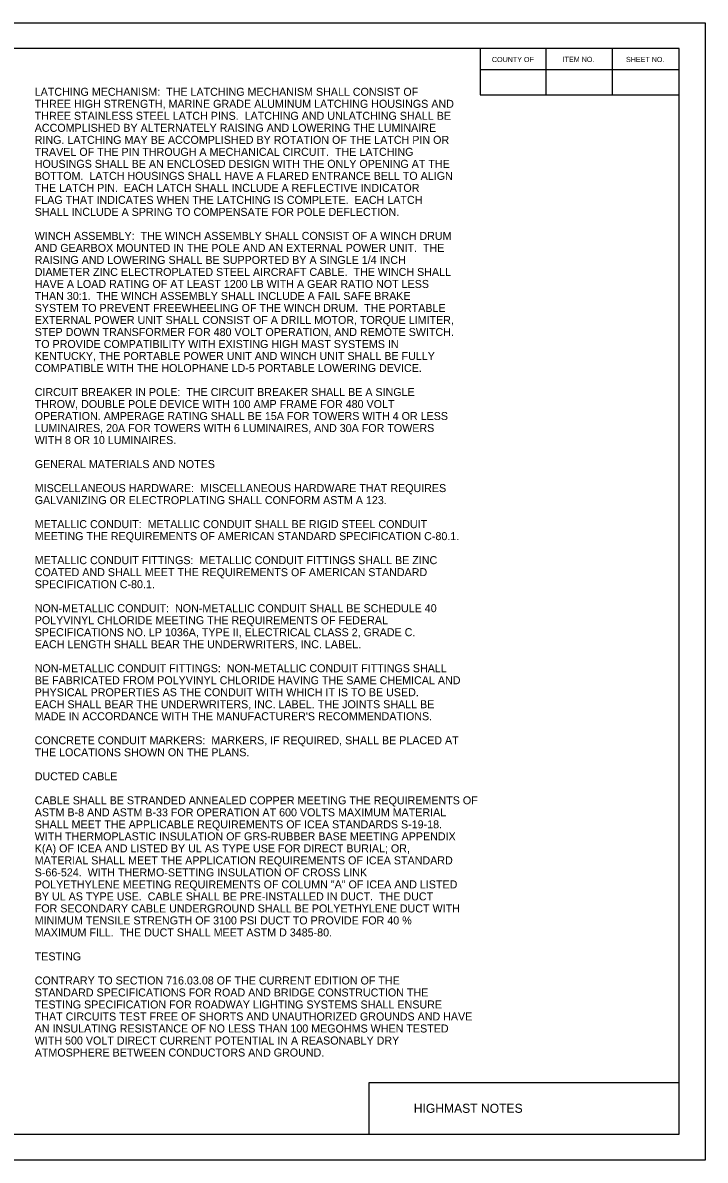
# Model space of a CAD drawing. Extents: x 500000 to 500706, y 499391 to 500022.
# Drawn here: x 500501.7 to 500706.4, y 499391.1 to 499732.1 of the extents above; entities that cross this region are included whole.
import ezdxf

# ---------------------------------------------------------------- set-up
doc = ezdxf.new("R2010")
doc.units = 0
for name, color, linetype in [('SB_PL_CUTLINE_PR', 7, 'Continuous'), ('SB_PL_SBL0_PR', 7, 'Continuous'), ('SB_PL_SBL4_PR', 7, 'Continuous'), ('SB_PL_SBTXT0_PT', 7, 'Continuous'), ('SB_PL_SDESC_PT', 7, 'Continuous'), ('T_PL_NOTE_PT', 7, 'Continuous')]:
    doc.layers.add(name, color=color, linetype=linetype)

msp = doc.modelspace()

# ---------------------------------------------------------------- linework, layer by layer
at = {"layer": 'SB_PL_CUTLINE_PR'}
msp.add_lwpolyline([(500148.39, 499732.11), (500706.39, 499732.11), (500706.39, 499391.11), (500148.39, 499391.11)], close=True, dxfattribs=at)
at = {"layer": 'SB_PL_SBL0_PR'}
for p, q in [((500658.71, 499710.49), (500658.71, 499724.44)), ((500678.55, 499710.49), (500678.55, 499724.44)), ((500698.59, 499717.95), (500638.91, 499717.95))]:
    msp.add_line(p, q, dxfattribs=at)
at = {"layer": 'SB_PL_SBL4_PR'}
msp.add_lwpolyline([(500187.09, 499398.94), (500698.59, 499398.94), (500698.59, 499724.44), (500187.09, 499724.44)], close=True, dxfattribs=at)
for points in [[(500638.91, 499724.44), (500638.91, 499710.49), (500698.59, 499710.49)], [(500605.59, 499398.94), (500605.59, 499414.44), (500698.59, 499414.44)]]:
    msp.add_lwpolyline(points, dxfattribs=at)

# ---------------------------------------------------------------- texts
at = {"layer": 'SB_PL_SBTXT0_PT'}
for s, p in [('COUNTY OF', (500642.39, 499720.32)), ('ITEM NO.', (500663.62, 499720.35)), ('SHEET NO.', (500682.61, 499720.33))]:
    msp.add_text(s, height=1.55, dxfattribs=at).set_placement(p)
at = {"layer": 'SB_PL_SDESC_PT'}
msp.add_text('          HIGHMAST NOTES          ', height=2.7125, rotation=360, dxfattribs=at).set_placement((500608.89, 499405.33))
at = {"layer": 'T_PL_NOTE_PT'}
for s, p in [('LATCHING MECHANISM:  THE LATCHING MECHANISM SHALL CONSIST OF', (500505.29, 499710.21)), ('THREE HIGH STRENGTH, MARINE GRADE ALUMINUM LATCHING HOUSINGS AND ', (500505.29, 499706.61)), ('THREE STAINLESS STEEL LATCH PINS.  LATCHING AND UNLATCHING SHALL BE ', (500505.29, 499703.01)), ('ACCOMPLISHED BY ALTERNATELY RAISING AND LOWERING THE LUMINAIRE ', (500505.29, 499699.41)), ('RING. LATCHING MAY BE ACCOMPLISHED BY ROTATION OF THE LATCH PIN OR ', (500505.29, 499695.81)), ('TRAVEL OF THE PIN THROUGH A MECHANICAL CIRCUIT.  THE LATCHING ', (500505.29, 499692.21)), ('HOUSINGS SHALL BE AN ENCLOSED DESIGN WITH THE ONLY OPENING AT THE ', (500505.29, 499688.61)), ('BOTTOM.  LATCH HOUSINGS SHALL HAVE A FLARED ENTRANCE BELL TO ALIGN ', (500505.29, 499685.01)), ('THE LATCH PIN.  EACH LATCH SHALL INCLUDE A REFLECTIVE INDICATOR ', (500505.29, 499681.41)), ('FLAG THAT INDICATES WHEN THE LATCHING IS COMPLETE.  EACH LATCH ', (500505.29, 499677.81)), ('SHALL INCLUDE A SPRING TO COMPENSATE FOR POLE DEFLECTION.', (500505.29, 499674.21)), ('WINCH ASSEMBLY:  THE WINCH ASSEMBLY SHALL CONSIST OF A WINCH DRUM ', (500505.29, 499667.01)), ('AND GEARBOX MOUNTED IN THE POLE AND AN EXTERNAL POWER UNIT.  THE ', (500505.29, 499663.41)), ('RAISING AND LOWERING SHALL BE SUPPORTED BY A SINGLE 1/4 INCH ', (500505.29, 499659.81)), ('DIAMETER ZINC ELECTROPLATED STEEL AIRCRAFT CABLE.  THE WINCH SHALL ', (500505.29, 499656.21)), ('HAVE A LOAD RATING OF AT LEAST 1200 LB WITH A GEAR RATIO NOT LESS ', (500505.29, 499652.61)), ('THAN 30:1.  THE WINCH ASSEMBLY SHALL INCLUDE A FAIL SAFE BRAKE ', (500505.29, 499649.01)), ('SYSTEM TO PREVENT FREEWHEELING OF THE WINCH DRUM.  THE PORTABLE ', (500505.29, 499645.41)), ('EXTERNAL POWER UNIT SHALL CONSIST OF A DRILL MOTOR, TORQUE LIMITER, ', (500505.29, 499641.81)), ('STEP DOWN TRANSFORMER FOR 480 VOLT OPERATION, AND REMOTE SWITCH.  ', (500505.29, 499638.21)), ('TO PROVIDE COMPATIBILITY WITH EXISTING HIGH MAST SYSTEMS IN ', (500505.29, 499634.61)), ('KENTUCKY, THE PORTABLE POWER UNIT AND WINCH UNIT SHALL BE FULLY ', (500505.29, 499631.01)), ('COMPATIBLE WITH THE HOLOPHANE LD-5 PORTABLE LOWERING DEVICE.', (500505.29, 499627.41)), ('CIRCUIT BREAKER IN POLE:  THE CIRCUIT BREAKER SHALL BE A SINGLE ', (500505.29, 499620.21)), ('THROW, DOUBLE POLE DEVICE WITH 100 AMP FRAME FOR 480 VOLT ', (500505.29, 499616.61)), ('OPERATION. AMPERAGE RATING SHALL BE 15A FOR TOWERS WITH 4 OR LESS ', (500505.29, 499613.01)), ('LUMINAIRES, 20A FOR TOWERS WITH 6 LUMINAIRES, AND 30A FOR TOWERS ', (500505.29, 499609.41)), ('WITH 8 OR 10 LUMINAIRES.', (500505.29, 499605.81)), ('GENERAL MATERIALS AND NOTES', (500505.29, 499598.61)), ('MISCELLANEOUS HARDWARE:  MISCELLANEOUS HARDWARE THAT REQUIRES ', (500505.29, 499591.41)), ('GALVANIZING OR ELECTROPLATING SHALL CONFORM ASTM A 123.', (500505.29, 499587.81)), ('METALLIC CONDUIT:  METALLIC CONDUIT SHALL BE RIGID STEEL CONDUIT ', (500505.29, 499580.61)), ('MEETING THE REQUIREMENTS OF AMERICAN STANDARD SPECIFICATION C-80.1.', (500505.29, 499577.01)), ('METALLIC CONDUIT FITTINGS:  METALLIC CONDUIT FITTINGS SHALL BE ZINC ', (500505.29, 499569.81)), ('COATED AND SHALL MEET THE REQUIREMENTS OF AMERICAN STANDARD ', (500505.29, 499566.21)), ('SPECIFICATION C-80.1.', (500505.29, 499562.61)), ('NON-METALLIC CONDUIT:  NON-METALLIC CONDUIT SHALL BE SCHEDULE 40 ', (500505.29, 499555.41)), ('POLYVINYL CHLORIDE MEETING THE REQUIREMENTS OF FEDERAL ', (500505.29, 499551.81)), ('SPECIFICATIONS NO. LP 1036A, TYPE II, ELECTRICAL CLASS 2, GRADE C.  ', (500505.29, 499548.21)), ('EACH LENGTH SHALL BEAR THE UNDERWRITERS, INC. LABEL.', (500505.29, 499544.61)), ('NON-METALLIC CONDUIT FITTINGS:  NON-METALLIC CONDUIT FITTINGS SHALL ', (500505.29, 499537.41)), ('BE FABRICATED FROM POLYVINYL CHLORIDE HAVING THE SAME CHEMICAL AND ', (500505.29, 499533.81)), ('PHYSICAL PROPERTIES AS THE CONDUIT WITH WHICH IT IS TO BE USED.  ', (500505.29, 499530.21)), ('EACH SHALL BEAR THE UNDERWRITERS, INC. LABEL. THE JOINTS SHALL BE ', (500505.29, 499526.61)), ("MADE IN ACCORDANCE WITH THE MANUFACTURER'S RECOMMENDATIONS.", (500505.29, 499523.01)), ('CONCRETE CONDUIT MARKERS:  MARKERS, IF REQUIRED, SHALL BE PLACED AT ', (500505.29, 499515.81)), ('THE LOCATIONS SHOWN ON THE PLANS.', (500505.29, 499512.21)), ('DUCTED CABLE', (500505.29, 499505.01)), ('CABLE SHALL BE STRANDED ANNEALED COPPER MEETING THE REQUIREMENTS OF ', (500505.29, 499497.81)), ('ASTM B-8 AND ASTM B-33 FOR OPERATION AT 600 VOLTS MAXIMUM MATERIAL ', (500505.29, 499494.21)), ('SHALL MEET THE APPLICABLE REQUIREMENTS OF ICEA STANDARDS S-19-18.  ', (500505.29, 499490.61)), ('WITH THERMOPLASTIC INSULATION OF GRS-RUBBER BASE MEETING APPENDIX ', (500505.29, 499487.01)), ('K(A) OF ICEA AND LISTED BY UL AS TYPE USE FOR DIRECT BURIAL; OR, ', (500505.29, 499483.41)), ('MATERIAL SHALL MEET THE APPLICATION REQUIREMENTS OF ICEA STANDARD ', (500505.29, 499479.81)), ('S-66-524.  WITH THERMO-SETTING INSULATION OF CROSS LINK ', (500505.29, 499476.21)), ('POLYETHYLENE MEETING REQUIREMENTS OF COLUMN "A" OF ICEA AND LISTED ', (500505.29, 499472.61)), ('BY UL AS TYPE USE.  CABLE SHALL BE PRE-INSTALLED IN DUCT.  THE DUCT ', (500505.29, 499469.01)), ('FOR SECONDARY CABLE UNDERGROUND SHALL BE POLYETHYLENE DUCT WITH ', (500505.29, 499465.41)), ('MINIMUM TENSILE STRENGTH OF 3100 PSI DUCT TO PROVIDE FOR 40 % ', (500505.29, 499461.81)), ('MAXIMUM FILL.  THE DUCT SHALL MEET ASTM D 3485-80.', (500505.29, 499458.21)), ('TESTING', (500505.29, 499451.01)), ('CONTRARY TO SECTION 716.03.08 OF THE CURRENT EDITION OF THE ', (500505.29, 499443.81)), ('STANDARD SPECIFICATIONS FOR ROAD AND BRIDGE CONSTRUCTION THE ', (500505.29, 499440.21)), ('TESTING SPECIFICATION FOR ROADWAY LIGHTING SYSTEMS SHALL ENSURE ', (500505.29, 499436.61)), ('THAT CIRCUITS TEST FREE OF SHORTS AND UNAUTHORIZED GROUNDS AND HAVE ', (500505.29, 499433.01)), ('AN INSULATING RESISTANCE OF NO LESS THAN 100 MEGOHMS WHEN TESTED ', (500505.29, 499429.41)), ('WITH 500 VOLT DIRECT CURRENT POTENTIAL IN A REASONABLY DRY ', (500505.29, 499425.81)), ('ATMOSPHERE BETWEEN CONDUCTORS AND GROUND.', (500505.29, 499422.21))]:
    msp.add_text(s, height=2.4, dxfattribs=at).set_placement(p)

doc.saveas('drawing.dxf')
